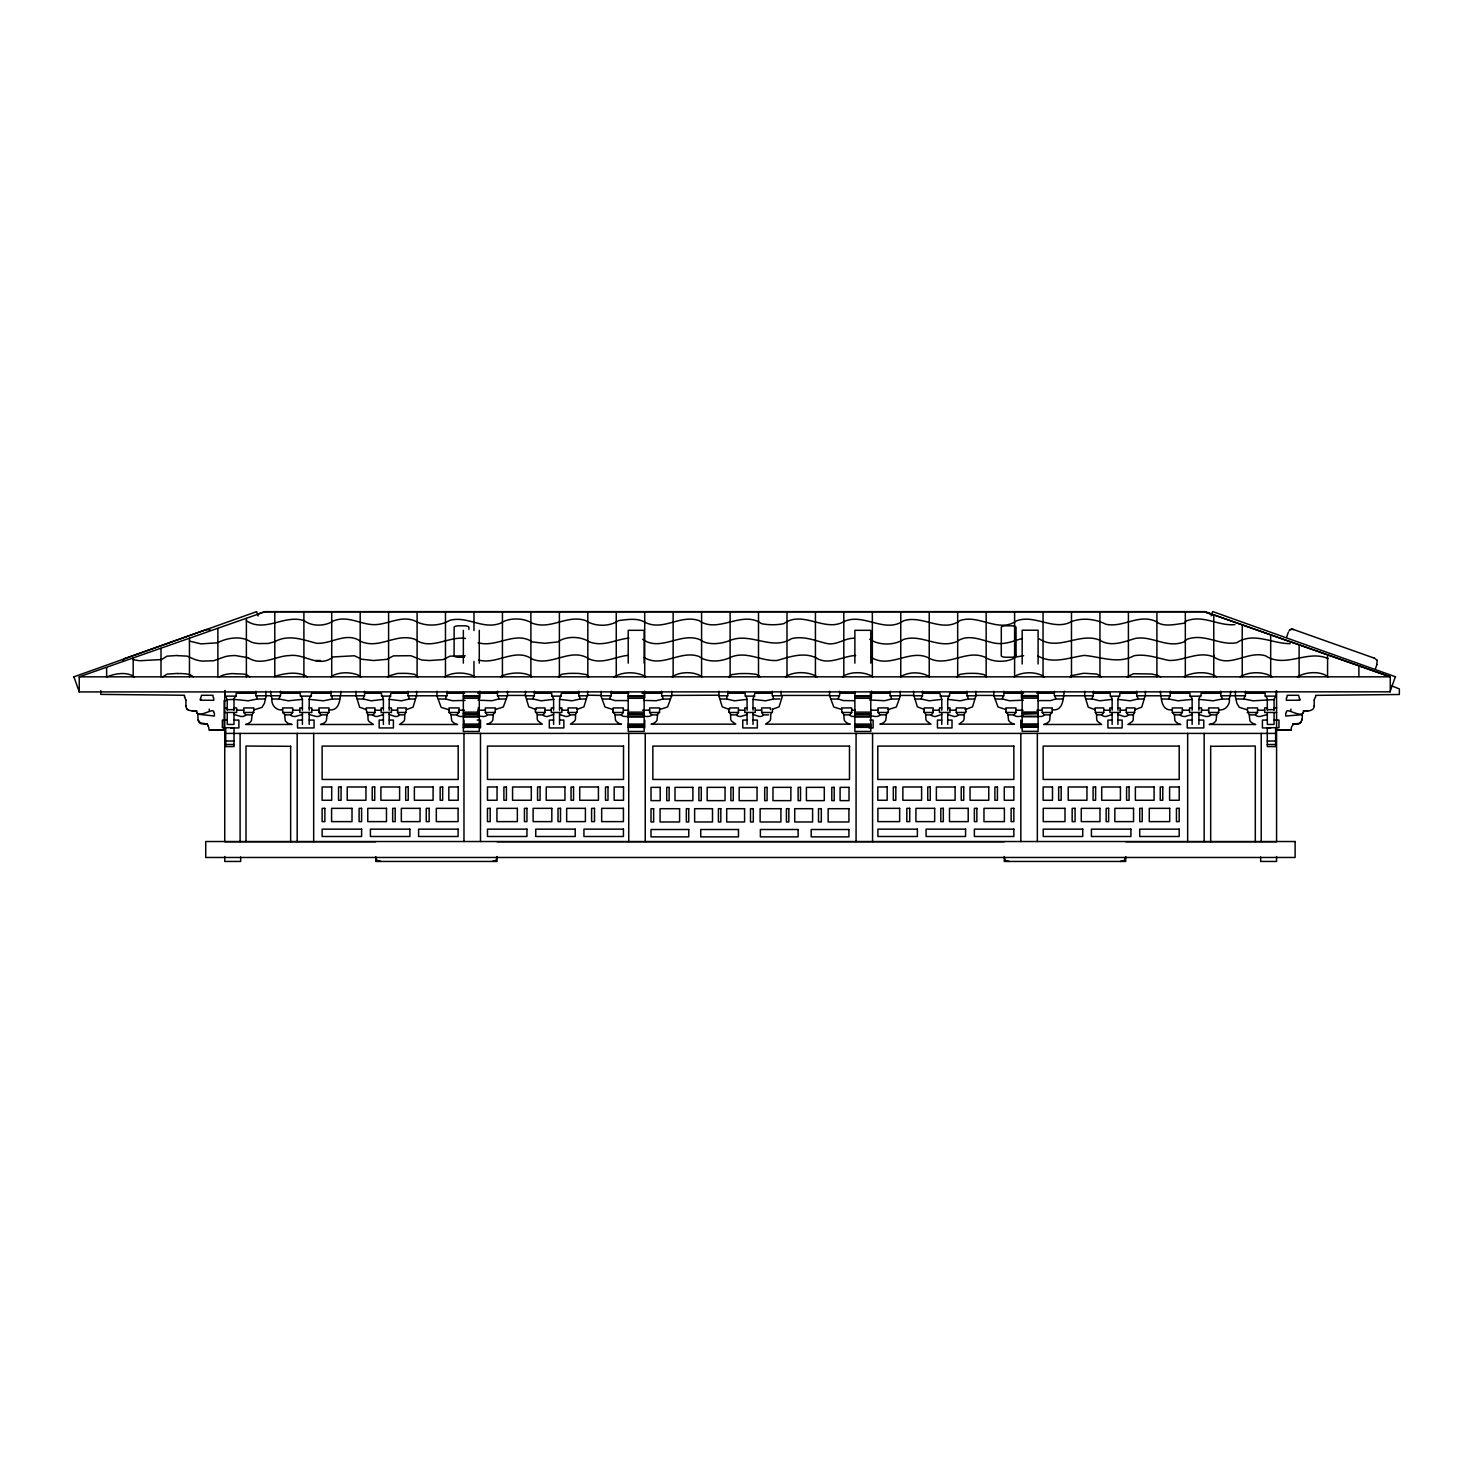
<?xml version="1.0" encoding="UTF-8"?>
<svg xmlns="http://www.w3.org/2000/svg" width="1473" height="1473" viewBox="0 0 1473 1473"><rect width="100%" height="100%" fill="white"/><g stroke="black" fill="none" stroke-linecap="round" stroke-linejoin="round"><path stroke-width="1.5" d="M1327.983 658.578C1307.601 649.317 1285.358 668.668 1265.657 655.872C1247.834 650.182 1230.305 668.466 1213.752 656.866L1213.752 655.117M1094.789 709.434L1095.967 713.54A10.458 10.458 0 0 1 1096.501 714.423L1096.741 719.947A8.985 8.985 0 0 0 1097.753 721.549L1101.638 724.458L1043.713 724.477L1045.02 724.2A14.712 14.712 0 0 0 1046.456 723.501A8.709 8.709 0 0 0 1048.095 722.378A9.022 9.022 0 0 0 1049.641 720.628L1050.286 714.552A11.176 11.176 0 0 1 1050.875 713.761L1052.201 712.545L1052.274 707.924L1042.24 707.924L1042.24 712.472L1044.21 714.865A8.451 8.451 0 0 1 1043.62 715.694L1041.834 716.375A68.734 68.734 0 0 1 1039.496 716.504L1037.876 716.522M1247.226 709.655L1248.625 713.761A11.176 11.176 0 0 1 1249.214 714.552L1249.859 720.628A9.022 9.022 0 0 0 1251.406 722.378A8.709 8.709 0 0 0 1253.063 723.501A14.712 14.712 0 0 0 1254.48 724.2L1255.696 724.513L1209.186 724.477L1212.868 723.501A8.672 8.672 0 0 0 1214.525 722.378A9.022 9.022 0 0 0 1216.072 720.628L1216.716 714.552A11.176 11.176 0 0 1 1217.306 713.761L1218.631 712.545L1218.705 707.924L1208.652 707.924L1208.652 712.472L1210.622 714.865A8.451 8.451 0 0 1 1210.051 715.694L1208.265 716.375A68.734 68.734 0 0 1 1205.908 716.504L1198.893 714.497M728.785 709.268L722.249 706.856L718.714 695.201L671.854 695.422L667.545 707.022L659.646 709.489M1314.211 705.751C1314.376 711.312 1307.416 711.238 1303.55 710.796L1302.924 713.19M200.494 698.846L200.475 699.123A14.049 14.049 0 0 0 200.494 700.209L213.788 700.283A13.11 13.11 0 0 0 213.824 699.307L213.567 697.834A3.13 3.13 0 0 0 213.069 697.152L212.996 695.293L201.525 695.293L200.494 698.846A13.091 13.091 0 0 0 200.494 700.209M1314.211 700.117L1315.168 697.392M1274.071 710.207L1274.09 699.307L1275.231 697.171A11.084 11.084 0 0 1 1276.134 696.195L1276.226 690.874M497.045 857.452L495.812 860.619L492.129 861.447M1125.722 856.789L1124.267 860.49L1120.253 861.447M185.911 700.006L185.911 705.862M1302.095 719.837L1302.242 718.787M436.892 695.735L441.145 707.353L449.026 709.802M841.672 709.489L833.773 707.022L829.465 695.422L782.605 695.422L779.07 706.856L772.515 709.268M1160.227 691.242C1161.516 698.405 1161.147 711.201 1172.287 709.802M1052.274 709.802C1063.451 711.201 1063.046 698.331 1064.371 691.242M1302.335 714.221L1302.242 718.898M1290.771 710.465L1290.956 709.121M1291.066 730.24L1291.121 729.853A23.2 23.2 0 0 1 1291.342 727.662L1291.821 726.189M1302.095 719.726L1300.088 723.335L1292.981 724.053M1376.887 664.654L1377.089 660.18M389.185 714.497L395.224 716.504A50.892 50.892 0 0 0 397.25 716.375L398.778 715.694A8.599 8.599 0 0 0 399.275 714.902L397.581 712.472L397.581 707.924L406.235 707.924L406.235 709.655M753.016 714.497L759.221 716.504A53.378 53.378 0 0 0 761.265 716.375L762.848 715.694A8.562 8.562 0 0 0 763.345 714.902L761.633 712.472L761.633 707.924L770.471 707.924L770.471 709.655M947.71 714.497L953.896 716.504A53.378 53.378 0 0 0 955.959 716.375L957.524 715.694A8.562 8.562 0 0 0 958.039 714.902L956.308 712.472L956.308 707.924L965.165 707.924L965.165 709.655M1286.61 637.22L1288.304 632.322M1375.266 669.294L1376.887 664.562M1211.137 615.843L1212.666 611.553L1395.612 676.825M1390.015 691.739L1395.373 676.733M123.032 660.291L123.769 658.983M831.122 699.012L831.601 698.957A86.263 86.263 0 0 0 838.119 699.012M251.754 714.847A107.768 107.768 0 0 1 246.175 714.884L245.641 715.013A8.212 8.212 0 0 1 245.162 715.694L243.376 716.375A68.734 68.734 0 0 1 241.02 716.504L234.004 714.497M1302.279 714.681L1285.708 716.025L1285.763 713.135A6.242 6.242 0 0 1 1286.408 712.361C1285.487 706.561 1300.641 718.474 1303.568 712.416M364.347 695.79L363.5 697.834A2.78 2.78 0 0 0 363.665 699.067L371.178 700.817L383.422 699.344A6.61 6.61 0 0 0 382.004 696.121M1093.095 695.79L1092.248 697.834A2.78 2.78 0 0 0 1092.414 699.067L1099.908 700.817L1112.17 699.344A7.365 7.365 0 0 0 1111.563 697.41L1110.495 696.232L1119.793 696.121L1119.793 693.323L1136.714 693.231M534.11 695.79L533.244 697.834A2.725 2.725 0 0 0 533.41 699.067L541.107 700.817L553.645 699.344M727.588 695.79L726.705 697.834A2.725 2.725 0 0 0 726.889 699.067L734.567 700.817L747.124 699.344A6.536 6.536 0 0 0 745.669 696.121M922.264 695.79L921.398 697.834A2.725 2.725 0 0 0 921.564 699.067L929.242 700.817L941.799 699.344A7.236 7.236 0 0 0 941.173 697.41L939.866 693.323L922.521 693.231M1301.414 721.899L1298.615 723.795M366.335 709.655L366.335 707.924L374.989 707.924L374.989 712.472L373.295 714.902A8.599 8.599 0 0 0 373.792 715.694L375.339 716.375A50.892 50.892 0 0 0 377.346 716.504L383.385 714.497M1096.869 714.828A72.84 72.84 0 0 0 1101.859 714.865L1103.737 712.472L1103.737 707.924L1095.083 707.924L1095.083 709.655M1288.985 631.033L1289.943 629.781M536.154 709.655L536.154 707.924L545.01 707.924L545.01 712.472L543.279 714.902A76.43 76.43 0 0 1 537.976 714.828M731.437 714.828A76.43 76.43 0 0 0 736.555 714.865L738.47 712.472L738.47 707.924L729.614 707.924L729.614 709.655M924.308 709.655L924.308 707.924L933.164 707.924L933.164 712.472L931.433 714.902A8.562 8.562 0 0 0 931.93 715.694L933.514 716.375A53.378 53.378 0 0 0 935.576 716.504L941.763 714.497M416.62 695.514L413.084 707.169L406.53 709.581M976.083 695.201L972.548 706.856L965.993 709.268M1145.257 695.514L1141.722 707.169L1135.186 709.581M280.293 695.79L279.299 697.834A2.43 2.43 0 0 0 279.502 699.067L288.229 700.817L302.481 699.344A6.242 6.242 0 0 0 300.805 696.121M446.724 695.79L445.73 697.834A2.43 2.43 0 0 0 445.914 699.067L452.469 700.725L465.1 700.411M610.945 695.79L609.969 697.834A2.43 2.43 0 0 0 610.153 699.067L614.922 700.577L627.719 700.577M839.334 695.79L838.358 697.834A2.43 2.43 0 0 0 838.542 699.067L843.311 700.577L854.248 700.706M957.56 676.162L960.065 674.376L966.067 673.474A39.55 13.294 0 0 1 977.851 673.492L983.946 674.542L986.155 676.512A5.91 1.989 0 0 0 986.579 676.825M1003.573 695.79L1002.579 697.834A2.43 2.43 0 0 0 1002.782 699.067L1009.318 700.725L1023.33 700.191M1170.004 695.79L1169.01 697.834A2.43 2.43 0 0 0 1169.212 699.067L1177.94 700.817L1192.191 699.344A6.61 6.61 0 0 0 1191.473 697.41L1190.239 696.232L1201.047 696.121L1201.047 693.323L1220.749 693.231M1245.182 695.79L1244.188 697.834A2.43 2.43 0 0 0 1244.39 699.067L1253.118 700.817L1274.071 699.565M577.306 712.011L576.201 713.227A10.458 10.458 0 0 0 575.648 714.092L575.409 719.616A8.985 8.985 0 0 1 574.415 721.218L570.419 724.164L621.459 724.164L620.133 723.887A14.712 14.712 0 0 1 618.715 723.188A8.709 8.709 0 0 1 617.077 722.065A9.022 9.022 0 0 1 615.53 720.297L614.885 714.221A11.176 11.176 0 0 0 614.296 713.448L612.971 712.232M254.093 709.655L252.693 713.761A11.176 11.176 0 0 0 252.104 714.552L251.46 720.628A9.022 9.022 0 0 1 249.913 722.378A8.709 8.709 0 0 1 248.256 723.501A14.712 14.712 0 0 1 246.838 724.2L245.549 724.495L292.114 724.477L288.45 723.501A8.672 8.672 0 0 1 286.793 722.378A9.022 9.022 0 0 1 285.246 720.628L284.602 714.552A11.176 11.176 0 0 0 284.013 713.761L282.687 712.545L282.613 707.924L292.667 707.924L292.667 712.472L290.697 714.902A8.451 8.451 0 0 0 291.267 715.694L293.053 716.375A68.734 68.734 0 0 0 295.392 716.504L302.425 714.497M451.106 714.847A107.768 107.768 0 0 0 456.685 714.884L459.079 712.472L459.079 707.924L449.026 707.924L449.026 712.472L450.443 713.761A11.176 11.176 0 0 1 451.033 714.552L451.677 720.628A9.022 9.022 0 0 0 453.224 722.378A8.709 8.709 0 0 0 454.862 723.501A14.712 14.712 0 0 0 456.299 724.2L457.587 724.495L399.514 724.477L403.565 721.549A8.985 8.985 0 0 0 404.578 719.947L404.817 714.423A10.458 10.458 0 0 1 405.351 713.54L406.53 709.434M613.265 709.655L613.265 707.924L623.318 707.924L623.318 712.472L621.367 714.902A8.451 8.451 0 0 0 621.937 715.694L623.723 716.375A68.734 68.734 0 0 0 626.062 716.504L628.345 716.504M841.838 712.159L841.654 707.924L851.707 707.924L851.707 712.472L849.755 714.902A8.451 8.451 0 0 0 850.326 715.694L852.112 716.375A68.734 68.734 0 0 0 854.45 716.504L855.279 716.522M1006.059 712.159L1005.893 707.924L1015.947 707.924L1015.947 712.472L1013.995 714.902A8.451 8.451 0 0 0 1014.566 715.694L1016.352 716.375A68.734 68.734 0 0 0 1018.69 716.504L1023.127 715.952M1182.377 712.472L1172.287 712.472L1172.324 707.924L1182.377 707.924L1182.377 712.472L1180.407 714.902A8.451 8.451 0 0 0 1180.978 715.694L1182.764 716.375A68.734 68.734 0 0 0 1185.121 716.504L1192.136 714.497M1249.564 714.847A107.768 107.768 0 0 0 1255.143 714.884L1257.555 712.472L1257.555 707.924L1247.502 707.924L1247.502 709.655M1185.286 622.066L1184.108 623.245C1175.325 624.239 1163.062 627.572 1155.697 621.275C1138.298 613.707 1123.328 627.885 1106.02 624.294C1095.765 619.047 1082.839 617.445 1071.663 621.514C1053.821 631.494 1035.077 613.854 1016.444 620.87C998.804 633.482 978.735 613.91 959.973 620.593C942.333 633.445 921.988 614.315 903.317 620.925C884.518 633.795 863.27 612.4 843.826 621.661C824.88 632.561 802.582 609.785 783.857 623.65A20.88 7.015 0 0 1 761.541 623.668C742.41 609.693 718.032 634.071 699.159 620.667C680.416 614.002 662.96 631.733 644.714 622.158C637.146 617.684 627.13 619.617 618.734 620.538C609.399 626.964 594.613 626.706 585.333 620.428C566.387 614.462 550.552 630.426 531.79 623.005C523.523 617.703 508.793 617.463 500.452 623.263C482.757 629.947 467.696 615.751 450.02 620.262C440.409 625.878 426.82 626.725 416.914 621.919C402.276 613.928 388.099 625.049 373.498 624.644C359.78 624.239 347.389 615.07 333.064 621.072C325.386 626.228 312.46 626.761 304.598 620.962A2.743 0.921 0 0 0 304.101 620.685C284.492 614.038 264.919 633.132 246.378 620.759M1119.314 696.121A6.61 6.61 0 0 0 1117.933 699.344L1130.141 700.817L1137.653 699.067A2.78 2.78 0 0 0 1137.819 697.834L1136.972 695.79M579.055 695.79L579.92 697.834A2.725 2.725 0 0 1 579.754 699.067L572.058 700.817L559.519 699.344A7.236 7.236 0 0 1 560.145 697.41L561.452 693.323L578.797 693.231M772.275 693.231L754.931 693.231L753.605 697.41A7.236 7.236 0 0 0 752.979 699.344L765.537 700.817L773.215 699.067A2.725 2.725 0 0 0 773.399 697.834L772.515 695.79M947.673 699.344L960.212 700.817L967.908 699.067A2.725 2.725 0 0 0 968.074 697.834L967.209 695.79M407.984 693.231L391.045 693.231L389.756 697.41A7.365 7.365 0 0 0 389.148 699.344L401.411 700.817L408.905 699.067A2.78 2.78 0 0 0 409.071 697.834L408.224 695.79M1135.186 709.434L1134.007 713.54A10.458 10.458 0 0 0 1133.455 714.423L1133.216 719.947A8.985 8.985 0 0 1 1132.221 721.549L1127.876 724.477L1180.849 724.477L1179.542 724.2A14.712 14.712 0 0 1 1178.124 723.501A8.709 8.709 0 0 1 1176.467 722.378A9.022 9.022 0 0 1 1174.92 720.628L1174.349 714.644A11.176 11.176 0 0 0 1173.686 713.761L1172.361 712.545M1112.133 714.497L1106.094 716.504A50.892 50.892 0 0 1 1104.069 716.375L1102.54 715.694A8.599 8.599 0 0 1 1102.043 714.902L1102.043 714.902M730.111 640.387C721.475 643.996 707.703 645.726 699.712 639.558C680.655 631.88 660.604 652.097 642.67 639.337M553.609 714.497L547.422 716.504A53.378 53.378 0 0 1 545.36 716.375L543.795 715.694A8.562 8.562 0 0 1 543.279 714.902M747.087 714.497L740.882 716.504A53.378 53.378 0 0 1 738.82 716.375L737.255 715.694A8.562 8.562 0 0 1 736.758 714.902L736.758 714.902M225.093 690.874L225.093 696.121L236.011 696.121L234.667 697.41A6.61 6.61 0 0 0 233.949 699.344L248.201 700.817L256.928 699.067A2.43 2.43 0 0 0 257.131 697.834L256.136 695.79M497.745 695.79L498.739 697.834A2.43 2.43 0 0 1 498.537 699.067L492 700.725L477.989 700.191M1037.839 700.577L1050.636 700.577L1055.405 699.067A2.43 2.43 0 0 0 1055.589 697.834L1054.594 695.79M643.591 700.411L656.221 700.725L662.776 699.067A2.43 2.43 0 0 0 662.96 697.834L661.985 695.79M1200.495 696.121A6.242 6.242 0 0 0 1198.875 699.344L1213.089 700.817L1221.817 699.067A2.43 2.43 0 0 0 1222.019 697.834L1221.025 695.79M888.348 712.232L887.022 713.448A11.176 11.176 0 0 0 886.433 714.221L885.789 720.297A9.022 9.022 0 0 1 884.242 722.065A8.709 8.709 0 0 1 882.603 723.188A14.712 14.712 0 0 1 881.167 723.887L879.878 724.182L930.954 724.164L926.904 721.218A8.985 8.985 0 0 1 925.909 719.616L925.67 714.221A10.458 10.458 0 0 0 925.118 713.227L924.013 712.011M1185.323 621.974L1186.778 620.759C1203.791 614.646 1218.3 626.209 1234.89 624.607M1267.314 714.497L1260.28 716.504A68.734 68.734 0 0 1 1257.942 716.375L1256.156 715.694A8.212 8.212 0 0 1 1255.677 715.013L1255.585 714.865M772.46 712.011L771.355 713.227A10.458 10.458 0 0 0 770.802 714.092L770.563 719.616A8.985 8.985 0 0 1 769.569 721.218L765.555 724.164L850.234 724.164L848.927 723.887A14.712 14.712 0 0 1 847.509 723.188A8.709 8.709 0 0 1 845.852 722.065A9.022 9.022 0 0 1 844.305 720.297L843.661 714.221A11.176 11.176 0 0 0 843.072 713.448L841.746 712.232M965.92 712.011L964.815 713.227A10.458 10.458 0 0 0 964.263 714.092L964.023 719.616A8.985 8.985 0 0 1 963.029 721.218L959.033 724.164L1014.474 724.164L1013.166 723.887A14.712 14.712 0 0 1 1011.73 723.188A8.709 8.709 0 0 1 1010.091 722.065A9.022 9.022 0 0 1 1008.545 720.297L1007.9 714.221A11.176 11.176 0 0 0 1007.311 713.448L1005.985 712.232M162.656 676.88L167.222 674.082L177.717 673.419M1071.276 675.702L1083.078 673.364A44.687 15.006 0 0 1 1085.527 673.345L1096.888 674.082L1101.473 676.825M1289.943 629.873L1292.134 629.008L1374.327 658.173M220.545 658.284L225.24 656.608A16.884 5.671 0 0 1 235.514 655.559L248.072 657.75M558.322 676.825L561.931 674.211L568.099 673.456A44.043 14.804 0 0 1 578.907 673.456L586.217 674.56L588.924 676.825M900.629 676.825C908.473 671.504 921.638 671.578 929.537 676.825M730.111 640.424C750.586 631.935 771.981 651.176 791.572 638.619C803.687 635.728 814.459 640.442 825.451 643.185C836.296 646.26 843.974 638.067 854.174 638.196M123.769 659.094L125.794 658.063M785.33 676.825C793.984 671.209 808.419 671.301 817.092 676.825M328.958 712.545L327.632 713.761A11.176 11.176 0 0 0 327.043 714.552L326.398 720.628A9.022 9.022 0 0 1 324.852 722.378A8.709 8.709 0 0 1 323.195 723.501A14.712 14.712 0 0 1 321.777 724.2L320.488 724.495L373.461 724.477L369.097 721.549A8.985 8.985 0 0 1 368.103 719.947L367.863 714.423A10.458 10.458 0 0 0 367.311 713.54L366.133 709.434M495.333 712.232L494.007 713.448A11.176 11.176 0 0 0 493.418 714.221L492.774 720.297A9.022 9.022 0 0 1 491.227 722.065A8.709 8.709 0 0 1 489.588 723.188A14.712 14.712 0 0 1 488.152 723.887L486.863 724.182L542.34 724.164L538.289 721.218A8.985 8.985 0 0 1 537.295 719.616L537.056 714.221A10.458 10.458 0 0 0 536.503 713.227L535.399 712.011M659.573 712.232L658.247 713.448A11.176 11.176 0 0 0 657.639 714.221L657.013 720.297A9.022 9.022 0 0 1 655.467 722.065A8.709 8.709 0 0 1 653.809 723.188A14.712 14.712 0 0 1 652.392 723.887L651.103 724.182L735.819 724.164L731.75 721.218A8.985 8.985 0 0 1 730.755 719.616L730.516 714.221A10.458 10.458 0 0 0 729.964 713.227L728.859 712.011M1127.011 676.825L1133.51 673.732L1151.26 673.971A23.715 7.973 0 0 1 1155.9 675.021L1156.968 675.352A20.291 6.813 0 0 1 1158.809 676.089A22.261 7.475 0 0 0 1160.761 676.825M500.71 676.825L501.704 676.07A9.298 3.13 0 0 1 502.403 675.628C511.168 672.553 522.492 671.67 530.888 675.868A33.676 11.324 0 0 0 531.274 676.365L531.79 676.825M842.28 676.825C850.437 671.172 864.228 671.614 872.347 676.42A8.065 2.707 0 0 0 872.863 676.825M1239.99 676.825C1249.159 671.449 1263.171 671.283 1272.193 676.825M728.656 676.825L731.768 674.616L739.023 673.64A47.467 15.945 0 0 1 749.149 673.621L755.299 674.211A7.402 2.486 0 0 1 758.153 675.168L760.16 676.825M1071.037 675.868L1070.355 676.586A6.315 2.117 0 0 1 1069.932 676.825M1297.437 676.825C1305.778 671.798 1320.139 670.859 1327.67 676.549A6.205 2.081 0 0 0 1327.965 676.825M220.306 658.413L213.677 660.733L202.758 661.101A16.166 5.432 0 0 1 194.326 659.278L187.163 656.129L177.717 655.651M124.284 658.726L206.515 629.505M73.65 676.917L256.615 611.645L258.143 615.935M257.941 614.002L264.404 611.737L1204.012 611.737M73.889 676.825L79.247 691.831L79.247 676.825L265.25 611.645L1204.859 611.645L1390.273 676.825L1390.273 691.831L79.008 691.923M206.515 629.615L210.179 629.873M161.054 659.573L139.843 660.733A24.176 8.12 0 0 1 133.933 659.72L133.178 659.536M613.707 676.825L614.793 676.549A6.739 2.265 0 0 0 615.659 676.236C623.944 671.393 636.594 671.927 644.824 676.125A15.448 5.192 0 0 0 645.671 676.825M1291.029 629.21L1293.607 629.615M464.805 716.394L461.822 716.504A68.734 68.734 0 0 1 459.484 716.375L457.698 715.694A8.451 8.451 0 0 1 457.127 714.902L457.127 714.902M1022.391 638.453C1013.498 640.902 1004.973 644.916 994.975 643.167C982.786 641.013 968.663 632.948 956.934 641.51C938.522 649.354 922.135 633.85 903.814 639.319C894.406 645.505 879.013 645.653 869.751 639.227M415.349 698.92L414.87 698.957A63.781 63.781 0 0 1 409.273 699.012M1144.098 698.92L1143.619 698.957A63.781 63.781 0 0 1 1138.021 699.012M586.346 698.92L585.867 698.957A66.911 66.911 0 0 1 580.123 699.012M779.825 698.92L779.327 698.957A66.911 66.911 0 0 1 773.601 699.012M974.5 698.92L974.021 698.957A66.911 66.911 0 0 1 968.277 699.012M1303.55 710.907L1304.618 710.815M264.422 698.92L263.87 698.957A86.263 86.263 0 0 1 257.352 699.012M339.6 698.92L339.048 698.957A86.263 86.263 0 0 1 332.53 699.012M506.031 698.92L505.478 698.957A86.263 86.263 0 0 1 498.96 699.012M670.197 699.012L669.699 698.957A86.263 86.263 0 0 1 663.2 699.012M898.659 698.92L898.107 698.957A86.263 86.263 0 0 1 891.588 699.012M1062.88 698.92L1062.328 698.957A86.263 86.263 0 0 1 1055.81 699.012M1229.311 698.92L1228.758 698.957A86.263 86.263 0 0 1 1222.24 699.012M1299.628 700.209L1286.334 700.283A13.11 13.11 0 0 1 1286.297 699.307L1286.555 697.834A3.13 3.13 0 0 1 1287.071 697.152L1287.126 695.293L1298.597 695.293L1299.646 699.123A14.049 14.049 0 0 1 1299.628 700.209A13.091 13.091 0 0 0 1299.646 698.846M208.301 726.189L208.779 727.772A23.2 23.2 0 0 1 209.019 729.964L224.154 730.24L224.154 700.54L226.032 700.614M628.897 638.14C615.622 639.319 603.101 647.347 589.09 641.749C580.841 636.226 565.963 635.728 557.862 641.933L544.66 643.296L532.232 641.915C515.403 630.481 496.346 648.138 478.099 642.688M627.48 655.411C614.849 656.811 602.034 664.71 588.869 658.854C570.751 646.702 550.81 667.453 531.735 658.854C515.329 647.494 496.438 665.078 478.799 660.051M373.111 714.865L373.166 714.865A72.84 72.84 0 0 1 368.121 714.828M1023.661 655.724L1016.02 656.995C1008.048 662.776 993.06 662.555 984.958 657.216C965.846 648.764 946.403 668.668 927.824 657.492C909.283 649.17 889.397 669 871.316 657.381M931.231 714.865L931.304 714.865A76.43 76.43 0 0 1 926.13 714.828M290.476 714.865L290.255 714.865A107.768 107.768 0 0 1 284.676 714.847M621.127 714.865L620.906 714.865A107.768 107.768 0 0 1 615.327 714.847M849.534 714.865L849.295 714.865A107.768 107.768 0 0 1 843.716 714.847M1013.755 714.865L1013.534 714.865A107.768 107.768 0 0 1 1007.955 714.847M1180.186 714.865L1179.965 714.865A107.768 107.768 0 0 1 1174.386 714.847M225.166 696.195L225.093 696.121A11.084 11.084 0 0 1 226.069 697.171L227.247 699.675L233.949 699.399M177.699 655.467L167.02 656.166L162.546 659.002A6.315 2.117 0 0 1 161.404 659.481M855.666 655.503C842.372 656.001 828.378 666.219 815.434 657.474C802.675 652.023 789.252 657.032 777.155 660.456C761.357 661.635 746.866 650.495 730.663 657.234C721.788 661.819 707.427 662.887 698.957 656.442C680.305 649.777 662.003 668.3 644.161 657.51M1210.64 746.314L1255.309 746.038L1255.309 841.525M254.093 709.802L261.991 707.353L264.404 703.394L266.19 695.735L280.57 695.79L280.57 691.242M329.031 709.802C340.171 711.201 339.84 698.349 341.073 691.242M495.407 709.489L503.306 707.022L507.541 695.422L525.511 695.422M577.379 709.268L583.916 706.856L587.469 695.201L600.763 695.422L604.998 707.022L612.878 709.489M888.44 709.489L896.321 707.022L900.555 695.422L913.849 695.422L917.403 706.856L923.939 709.268M185.911 705.751C185.782 711.349 192.705 711.091 196.572 710.796L197.198 713.19M192.079 710.833L196.572 710.907M1218.705 709.802C1225.241 710.943 1230.526 704.61 1229.329 698.386A6.592 6.592 0 0 1 1229.992 696.747L1230.784 691.242M464.363 657.234L458.637 657.234A4.548 1.528 0 0 1 454.089 655.743L454.144 627.111A4.548 1.528 0 0 1 458.287 625.822L464.824 625.822A4.548 1.528 0 0 1 468.874 627.167L468.911 629.505M79.247 676.825L1390.273 676.825L1204.398 611.645M255.86 693.231L236.159 693.231L236.159 696.121M280.57 693.231L300.271 693.231L300.271 696.121L311.19 696.121L309.846 697.41A6.61 6.61 0 0 0 309.127 699.344L323.379 700.817L332.106 699.067A2.43 2.43 0 0 0 332.309 697.834L331.315 695.79M331.02 693.231L311.337 693.231L311.337 696.121M364.604 693.231L381.525 693.231L381.525 696.121L390.916 696.121M447 693.231L464.511 693.231M477.768 693.231L497.451 693.231M534.368 693.231L551.712 693.231L551.712 696.121L561.323 696.121M611.24 693.231L628.75 693.231M641.989 693.231L661.69 693.231M727.828 693.231L745.172 693.231L745.172 696.121L754.802 696.121M839.628 693.231L854.948 693.231M890.079 693.231L870.396 693.231L870.396 696.121M966.951 693.231L949.606 693.231L949.606 696.121L939.995 696.121M1003.868 693.231L1023.551 693.231M1036.808 693.231L1054.318 693.231M1093.334 693.231L1110.274 693.231L1110.274 696.121M1170.28 693.231L1189.981 693.231L1189.981 696.121M1245.458 693.231L1265.16 693.231L1265.16 696.121M975.807 695.422L993.778 695.422L998.013 707.022L1005.912 709.489M463.351 695.735L479.277 695.735M628.216 695.735L644.143 695.735M854.874 695.735L870.801 695.735M1022.17 695.624L1038.097 695.624M1276.226 696.121L1265.307 696.121L1266.651 697.41A6.61 6.61 0 0 1 1267.351 699.344M463.351 696.6L479.277 696.637M628.216 696.6L644.143 696.637M854.874 696.6L870.801 696.637M1022.17 696.49L1038.097 696.526M1022.17 698.165L1038.097 698.165M463.351 698.276L479.277 698.276M628.216 698.276L644.143 698.276M854.874 698.276L870.801 698.276M224.614 707.924L227.247 707.924M234.004 707.924L236.637 707.924L236.637 712.472L224.614 712.472M302.425 707.924L299.792 707.924L299.792 712.472L311.816 712.472L311.816 707.924L309.183 707.924M383.385 707.924L381.12 707.924L381.12 712.472L391.45 712.472L391.45 707.924L389.185 707.924M553.609 707.924L551.289 707.924L551.289 712.472L561.876 712.472L561.876 707.924L559.556 707.924M747.087 707.924L744.767 707.924L744.767 712.472L755.336 712.472L755.336 707.924L753.016 707.924M941.763 707.924L939.443 707.924L939.443 712.472L950.03 712.472L950.03 707.924L947.71 707.924M1112.133 707.924L1109.869 707.924L1109.869 712.472L1120.198 712.472L1120.198 707.924L1117.933 707.924M1192.136 707.924L1189.503 707.924L1189.503 712.472L1201.526 712.472L1201.526 707.924L1198.893 707.924M1267.314 707.924L1264.681 707.924L1264.681 712.472L1276.704 712.472M1274.071 707.924L1276.704 707.924M227.247 709.655L234.023 709.655M1267.296 709.655L1274.071 709.655M236.637 710.207L243.763 710.207M292.667 710.207L299.792 710.207M311.816 710.207L318.941 710.207M374.989 710.207L381.12 710.207M391.45 710.207L397.581 710.207M459.079 710.207L464.437 710.207M478.228 710.207L485.372 710.207M545.01 710.207L551.289 710.207M561.876 710.207L568.155 710.207M623.318 710.207L628.676 710.207M642.467 710.207L649.611 710.207M738.47 710.207L744.767 710.207M755.336 710.207L761.633 710.207M851.707 710.207L855.279 710.207M870.856 710.207L878 710.207M933.164 710.207L939.443 710.207M950.03 710.207L956.308 710.207M1015.947 710.207L1023.072 710.207M1036.882 710.207L1042.24 710.207M1103.737 710.207L1109.869 710.207M1120.198 710.207L1126.329 710.207M1182.377 710.207L1189.503 710.207M1201.526 710.207L1208.652 710.207M1257.555 710.207L1264.681 710.207M535.454 711.938L535.325 709.121M577.232 711.938L577.379 709.121M728.785 711.938L728.785 709.121M772.386 711.938L772.515 709.121M924.087 711.938L923.939 709.121M965.846 711.938L965.993 709.121M1022.17 712.03L1038.097 712.03M463.351 712.14L479.277 712.14M495.241 712.159L495.425 707.924L485.372 707.924L485.372 712.472L487.342 714.865A8.451 8.451 0 0 1 486.753 715.694L484.967 716.375A68.734 68.734 0 0 1 482.628 716.504L478.191 715.952M613.044 712.159L612.878 709.342M628.216 712.14L644.143 712.14M659.481 712.159L659.665 707.924L649.611 707.924L649.611 712.472L651.582 714.865A8.451 8.451 0 0 1 650.992 715.694L649.206 716.375A68.734 68.734 0 0 1 646.868 716.504L643.149 716.209M854.874 712.14L870.801 712.14M888.274 712.159L888.44 709.342M253.816 709.655L253.816 707.924L243.763 707.924L243.763 712.472L254.093 712.472M282.613 712.472L292.667 712.472M318.941 712.472L329.031 712.472L328.995 707.924L318.941 707.924L318.941 712.472L320.911 714.865A8.451 8.451 0 0 1 320.341 715.694L318.555 716.375A68.734 68.734 0 0 1 316.198 716.504L309.183 714.497M366.482 712.472L374.989 712.472M397.581 712.472L406.088 712.472M449.026 712.472L459.079 712.472M485.372 712.472L495.259 712.472M536.301 712.472L545.01 712.472M577.011 709.655L577.011 707.924L568.155 707.924L568.155 712.472L576.864 712.472M613.431 712.472L623.318 712.472M649.611 712.472L659.499 712.472M729.761 712.472L738.47 712.472M761.633 712.472L770.342 712.472M841.819 712.472L851.707 712.472M888.053 709.655L888.053 707.924L878 707.924L878 712.472L887.888 712.472M924.455 712.472L933.164 712.472M956.308 712.472L965.018 712.472M1006.059 712.472L1015.947 712.472M1042.24 712.472L1052.274 712.472M1095.231 712.472L1103.737 712.472M1134.965 709.655L1134.965 707.924L1126.329 707.924L1126.329 712.472L1134.836 712.472M1208.652 712.472L1218.705 712.472M1247.226 712.472L1257.555 712.472M1022.17 713.595L1038.097 713.319M463.351 713.705L479.277 713.761M628.216 713.705L644.143 713.761M854.874 713.761L870.801 713.705M1022.17 713.834L1038.097 713.65M463.351 713.945L479.277 713.945M628.216 713.945L644.143 713.945M854.874 713.945L870.801 713.945M463.351 716.338L479.277 716.338M628.216 716.338L644.143 716.338M854.874 716.338L870.801 716.338M1022.17 716.228L1038.097 716.265M463.351 716.375L479.277 716.375M628.216 716.375L644.143 716.375M854.874 716.375L870.801 716.375M463.351 716.854L479.277 716.854M628.216 716.854L644.143 716.854M854.874 716.854L870.801 716.854M1022.17 716.743L1038.097 716.743M227.247 720.076L222.349 720.076L222.349 727.699L234.023 727.699L234.023 746.59L225.7 746.59L225.7 727.699M234.004 720.076L238.902 720.076L238.902 727.938L230.653 727.938M302.425 720.076L297.528 720.076L297.528 727.938L314.08 727.938L314.08 720.076L309.183 720.076M383.385 720.076L379.169 720.076L379.169 727.938L393.401 727.938L393.401 720.076L389.185 720.076M477.234 720.076L480.511 720.076L480.511 727.938M553.609 720.076L549.3 720.076L549.3 727.938L563.864 727.938L563.864 720.076L559.556 720.076M747.087 720.076L742.76 720.076L742.76 727.938L757.343 727.938L757.343 720.076L753.016 720.076M869.862 720.076L873.121 720.076L873.121 727.938L869.015 727.938M941.763 720.076L937.454 720.076L937.454 727.938L952.018 727.938L952.018 720.076L947.71 720.076M1112.133 720.076L1107.917 720.076L1107.917 727.938L1122.15 727.938L1122.15 720.076L1117.933 720.076M1192.136 720.076L1187.238 720.076L1187.238 727.938L1203.791 727.938L1203.791 720.076L1198.893 720.076M1267.314 720.076L1262.416 720.076L1262.416 727.938L1270.665 727.938M1274.071 720.076L1278.969 720.076L1278.969 727.699L1267.296 727.699L1267.296 746.59L1275.618 746.59L1275.618 727.699M1022.17 723.961L1038.097 723.961M1297.971 723.943L1292.981 723.943L1292.705 725.673M207.141 724.053L199.297 722.746M463.351 724.072L479.277 724.072M628.216 724.072L644.143 724.072M854.874 724.072L870.801 724.072M1022.17 725.213L1038.097 725.213M463.351 725.324L479.277 725.324M628.216 725.324L644.143 725.324M854.874 725.324L870.801 725.324M208.153 726.115L207.417 723.98L201.506 723.795M1022.17 726.797L1038.097 726.797M463.351 726.907L479.277 726.907M628.216 726.907L644.143 726.907M854.874 726.907L870.801 726.907M463.351 727.349L479.277 727.349M628.216 727.349L644.143 727.349M854.874 727.349L870.801 727.349M1022.17 727.239L1038.097 727.239M210.087 730.129L224.154 730.129M1275.986 730.129L1290.035 730.129M1275.986 730.24L1291.066 730.129M225.7 733.407L1275.618 733.407M225.7 741.011L234.023 741.011M1267.296 741.011L1275.618 741.011M225.7 744.509L234.023 744.509M1267.296 744.509L1275.618 744.509M375.725 841.746L224.743 841.746L224.743 690.855M497.045 841.746L1004.273 841.746M1125.722 841.746L1276.575 841.746L1276.575 690.874M320.506 660.53L315.553 660.512M1306.275 710.722L1308.061 710.722M1247.226 709.802L1239.327 707.353L1236.915 703.394L1235.129 695.735L1220.749 695.79L1220.749 691.242M1094.789 709.581L1088.234 707.169L1084.699 695.514M535.325 709.268L528.77 706.856L525.235 695.201M366.133 709.581L359.596 707.169L356.061 695.514M282.613 709.802C276.022 710.962 270.848 704.591 271.989 698.386A6.592 6.592 0 0 0 271.327 696.747L270.516 691.242M1290.201 643.627C1272.525 643.922 1253.707 631.53 1236.694 642.725C1219.497 645.892 1204.583 632.856 1186.925 639.319L1184.237 641.786C1166.929 648.746 1152.567 635.636 1135.609 638.343C1124.396 641.657 1111.102 647.384 1099.944 640.276C1079.893 631.714 1058.424 651.582 1039.146 638.822M290.678 746.314L246.009 746.038L246.009 841.525M1009.189 861.447L1005.507 860.619L1004.273 857.452M381.065 861.447L377.051 860.49L375.597 856.789M196.553 712.416C199.481 718.474 214.635 706.561 213.714 712.361A6.242 6.242 0 0 1 214.377 713.135L214.414 716.025L197.787 714.221M465.192 655.798L450.02 656.166L443.115 659.591L429.656 660.53L421.922 660.051L410.783 655.706L393.475 655.872L386.773 659.352L373.498 660.53L361.64 659.223L354.459 655.761L333.082 656.94C318.628 668.539 304.653 653.349 289.684 655.559C275.727 655.78 261.936 666.551 248.237 657.86M1210.843 714.865L1211.064 714.865A107.768 107.768 0 0 0 1216.643 714.847M1044.412 714.865L1044.633 714.865A107.768 107.768 0 0 0 1050.212 714.847M880.173 714.865L880.412 714.865A107.768 107.768 0 0 0 885.991 714.847M651.784 714.865L652.005 714.865A107.768 107.768 0 0 0 657.602 714.847M487.563 714.865L487.784 714.865A107.768 107.768 0 0 0 493.363 714.847M321.132 714.865L321.353 714.865A107.768 107.768 0 0 0 326.932 714.847M465.523 638.472C448.749 635.765 430.632 651.048 414.944 639.282C395.998 632.635 379.518 649.63 360.775 641.436C346.615 631.199 331.278 644.382 316.456 643.259C303.677 639.982 289.445 634.292 275.985 641.05A18.265 6.131 0 0 1 275.064 641.639L268.344 643.462L259.322 643.572A12.244 4.106 0 0 1 249.913 641.344C240.964 635.876 228.481 637.717 219.385 641.841A17.51 5.892 0 0 1 216.586 642.872L201.028 643.867L189.465 641.105M958.168 714.865L958.223 714.865A76.43 76.43 0 0 0 963.342 714.828M763.474 714.865L763.548 714.865A76.43 76.43 0 0 0 768.667 714.828M570.014 714.865L570.088 714.865A76.43 76.43 0 0 0 575.188 714.828M1128.134 714.865L1128.208 714.865A72.84 72.84 0 0 0 1133.197 714.828M399.404 714.865L399.459 714.865A72.84 72.84 0 0 0 404.449 714.828M1161.902 698.939L1162.271 698.957A86.263 86.263 0 0 0 1168.789 699.012M720.444 698.939L720.776 698.957A66.911 66.911 0 0 0 726.502 699.012M1236.897 698.92L1237.449 698.957A86.263 86.263 0 0 0 1243.967 699.012M995.288 698.92L995.84 698.957A86.263 86.263 0 0 0 1002.358 699.012M602.66 698.92L603.212 698.957A86.263 86.263 0 0 0 609.73 699.012M438.438 698.92L438.991 698.957A86.263 86.263 0 0 0 445.49 699.012M272.008 698.92L272.56 698.957A86.263 86.263 0 0 0 279.078 699.012M914.972 698.92L915.451 698.957A66.911 66.911 0 0 0 921.196 699.012M526.818 698.92L527.297 698.957A66.911 66.911 0 0 0 533.042 699.012M1085.969 698.92L1086.448 698.957A63.781 63.781 0 0 0 1092.045 699.012M357.221 698.92L357.7 698.957A63.781 63.781 0 0 0 363.297 699.012M1037.729 655.853C1052.514 664.47 1068.717 657.639 1084.202 655.411C1101.049 656.811 1118.044 664.47 1134.081 655.724C1146.086 653.644 1157.447 658.118 1168.918 660.438C1184.31 661.009 1197.807 650.698 1213.752 656.866M869.493 699.933L884.61 700.725L891.165 699.067A2.43 2.43 0 0 0 891.349 697.834L890.373 695.79M1206.184 612.492L1212.666 614.757M1374.327 658.063L1377.089 660.291M1390.954 685.571L1399.35 688.922L1399.35 694.501L1315.684 695.366L1315.684 697.042M870.12 715.639L875.257 716.504A68.734 68.734 0 0 0 877.595 716.375L879.381 715.694A8.451 8.451 0 0 0 879.952 714.902L878 712.472M200.825 723.666L198.026 719.726M1044.412 676.825C1036.366 671.375 1022.649 671.633 1014.584 676.402A8.635 2.909 0 0 1 1014.105 676.825M418.074 676.825L414.502 674.321L408.352 673.474A40.176 13.496 0 0 0 397.231 673.474L388.596 676.033A14.288 4.806 0 0 1 387.675 676.825M188.084 709.876L186.776 708.66M184.456 696.932L185.911 700.117M184.641 697.189L184.456 695.256L100.772 694.391L100.772 690.671M1216.495 676.825C1208.486 671.044 1193.701 671.891 1185.121 676.125A17.124 5.763 0 0 1 1184.863 676.457A4.622 1.547 0 0 1 1184.366 676.825M134.466 676.825C126.199 671.283 114.931 673.695 106.627 676.917L106.627 667.619M559.556 714.497L565.742 716.504A53.378 53.378 0 0 0 567.805 716.375L569.37 715.694A8.562 8.562 0 0 0 569.885 714.902L568.155 712.472M1117.933 714.497L1123.973 716.504A50.892 50.892 0 0 0 1125.98 716.375L1127.526 715.694A8.599 8.599 0 0 0 1128.005 714.902L1126.329 712.472M196.903 712.729L197.677 713.908M243.763 712.472L245.733 714.865M197.842 714.681L198.026 719.837M198.303 720.794L198.726 721.899M209.184 709.121L209.35 710.465M1314.211 700.006L1314.211 705.862M1358.898 666.956L1358.898 676.567M1327.578 655.761L1327.578 676.825M1299.112 645.064L1299.112 676.825M1276.575 856.568L1276.575 861.447L1260.649 861.447L1260.649 857.01M1274.071 712.472L1274.071 724.44L1267.314 724.44L1267.314 712.472M1270.683 635.139L1270.683 676.825M1267.314 699.565L1267.314 710.207M1261.219 733.407L1261.219 841.525M1245.458 691.242L1245.458 695.79L1235.405 695.79L1235.405 691.242M1242.236 624.662L1242.236 676.825M1213.77 614.922L1213.77 676.825M1210.677 746.259L1210.677 841.746M1204.141 733.407L1204.141 841.525M1198.893 699.565L1198.893 710.207M1198.893 712.472L1198.893 724.44M1192.136 699.565L1192.136 710.207M1192.136 712.472L1192.136 724.44M1187.643 733.407L1187.643 841.525M1185.323 611.645L1185.323 676.825M1170.28 691.242L1170.28 695.79L1136.714 695.79L1136.714 691.242M1156.913 611.645L1156.894 676.825M1145.368 691.242L1145.368 695.79M1128.41 611.645L1128.41 676.825M1125.722 857.065L1125.722 861.447L1004.273 861.447L1004.273 856.568M1117.933 699.565L1117.933 710.207M1117.933 712.472L1117.933 724.44M1112.133 699.565L1112.133 710.207M1112.133 712.472L1112.133 724.44M1099.944 611.645L1099.944 676.825M1093.334 691.242L1093.334 695.79L1054.318 695.79L1054.318 691.242M1084.699 691.242L1084.699 695.79M1071.479 611.645L1071.479 676.825M1043.05 611.645L1043.05 676.825M1038.097 663.992L1038.097 630.205L1022.17 630.205L1022.17 663.992M1038.097 691.905L1038.097 731.345L1022.17 731.345L1022.17 691.905M1037.342 733.407L1037.342 841.525M1021.433 691.113L1021.433 697.871M1020.807 720.076L1020.807 727.938M1020.826 733.407L1020.826 841.525M1014.602 611.645L1014.602 676.825M1003.868 691.242L1003.868 695.79L993.815 695.79L993.815 691.242M986.155 611.645L986.155 676.825M975.807 691.242L975.807 695.79L966.951 695.79L966.951 691.242M957.671 611.645L957.671 676.825M947.71 699.565L947.71 710.207M947.71 712.472L947.71 724.44M941.763 699.565L941.763 710.207M941.763 712.472L941.763 724.44M929.224 611.645L929.224 676.825M922.521 691.242L922.521 695.79L913.665 695.79L913.665 691.242M900.758 611.645L900.758 676.825M900.132 691.242L900.132 695.79L890.079 695.79L890.079 691.242M872.347 611.645L872.347 676.825M872.568 733.407L872.568 841.525M871.408 691.113L871.408 697.871M870.801 663.163L870.801 630.315L854.874 630.315L854.874 663.163M870.801 692.015L870.801 731.455L854.874 731.455L854.874 692.015M856.071 733.407L856.071 841.525M843.808 611.645L843.808 676.825M839.628 691.242L839.628 695.79L829.575 695.79L829.575 691.242M815.434 611.645L815.434 676.825M786.987 611.645L786.987 676.825M781.113 691.242L781.113 695.79L772.275 695.79L772.275 691.242M758.503 611.645L758.503 676.825M753.016 699.565L753.016 710.207M753.016 712.472L753.016 724.44M747.087 699.565L747.087 710.207M747.087 712.472L747.087 724.44M730.111 611.645L730.111 676.825M727.828 691.242L727.828 695.79L718.99 695.79L718.99 691.242M701.59 611.645L701.59 676.825M673.143 611.645L673.143 676.788M671.743 691.242L671.743 695.79L661.69 695.79L661.69 691.242M645.248 733.407L645.248 841.525M644.714 611.645L644.714 676.825M644.732 691.113L644.732 697.871M644.732 720.076L644.732 727.938M644.143 663.163L644.143 630.315L628.216 630.315L628.216 663.163M644.143 692.015L644.143 731.455L628.216 731.455L628.216 692.015M628.732 733.407L628.732 841.525M616.248 611.645L616.266 676.825M611.24 691.242L611.24 695.79L601.187 695.79L601.187 691.242M587.819 611.645L587.819 676.825M587.653 691.242L587.653 695.79L578.797 695.79L578.797 691.242M559.39 611.645L559.39 676.825M559.556 699.565L559.556 710.207M559.556 712.472L559.556 724.44M553.609 699.565L553.609 710.207M553.609 712.472L553.609 724.44M534.368 691.242L534.368 695.79L525.511 695.79L525.511 691.242M530.888 611.645L530.888 676.825M507.504 691.242L507.504 695.79L497.451 695.79L497.451 691.242M502.44 611.645L502.422 676.825M497.045 856.568L497.045 861.447L375.725 861.447L375.725 857.065M480.493 733.407L480.493 841.525M479.867 691.113L479.867 697.871M479.277 630.315L479.277 663.163M479.277 692.015L479.277 731.455L463.351 731.455L463.351 692.015M478.228 707.924L478.228 712.472M473.975 611.645L473.975 630.554M473.975 661.451L473.975 676.825M463.958 720.076L463.958 727.938M463.977 733.407L463.977 841.525M463.351 630.315L463.351 663.163M447 691.242L447 695.79L407.984 695.79L407.984 691.242M445.472 611.645L445.472 676.825M436.947 691.242L436.947 695.79M417.098 611.645L417.098 676.825M416.62 691.242L416.62 695.79M389.185 699.565L389.185 710.207M389.185 712.472L389.185 724.44M388.596 611.645L388.596 676.825M383.385 699.565L383.385 710.207M383.385 712.472L383.385 724.44M364.604 691.242L364.604 695.79L331.02 695.79L331.02 691.242M360.185 611.645L360.185 676.825M355.95 691.242L355.95 695.79M331.72 611.645L331.72 676.825M313.675 733.407L313.675 841.525M309.183 699.565L309.183 710.207M309.183 712.472L309.183 724.44M303.898 611.645L303.898 676.825M302.425 699.565L302.425 710.207M302.425 712.472L302.425 724.44M297.178 733.407L297.178 841.525M290.641 746.259L290.641 841.746M274.788 611.645L274.788 676.788A22.684 7.623 0 0 0 275.801 676.089C285.044 673.179 296.994 671.412 305.887 676.015A71.956 24.176 0 0 0 307.305 676.825M265.895 691.242L265.895 695.79L255.86 695.79L255.86 691.242M246.378 618.439L246.378 676.825M240.67 857.01L240.67 861.447L224.743 861.447L224.743 856.568M240.099 733.407L240.099 841.525M234.004 699.565L234.004 710.207M234.004 712.472L234.004 724.44L227.247 724.44L227.247 712.472M227.247 699.675L227.247 710.207M217.875 628.492L217.875 676.825M189.465 638.251L189.465 676.825M160.999 648.359L160.999 676.825M133.178 657.934L133.178 676.825M957.56 676.162A12.705 4.272 0 0 1 956.824 676.825M474.858 676.825A13.957 4.695 0 0 1 473.993 676.199C465.763 672.111 453.592 671.854 445.509 676.346A12.502 4.198 0 0 1 444.864 676.825M361.014 676.825A13.975 4.695 0 0 1 360.204 676.07C352.25 671.78 339.563 671.614 331.72 676.162A14.012 4.714 0 0 1 331.002 676.825M672.185 676.825A8.286 2.78 0 0 0 672.609 676.549C680.416 671.467 694.022 671.338 701.664 676.567A10.237 3.443 0 0 0 701.995 676.788M219.44 676.825A22.813 7.66 0 0 0 220.379 676.328L221.41 675.794A17.253 5.8 0 0 1 226.069 674.376A16.737 5.616 0 0 1 232.237 673.584L243.947 674.118A9.188 3.093 0 0 1 246.359 674.8L246.47 674.837A10.421 3.498 0 0 1 247.74 675.481L248.937 676.273A36.438 12.244 0 0 0 249.821 676.825M193.442 676.825A7.291 2.449 0 0 1 192.853 676.475L192.411 676.144A13.588 4.566 0 0 0 188.36 674.339A11.802 3.959 0 0 0 185.359 673.787L180.406 673.511A15.448 5.192 0 0 0 177.717 673.603M947.71 699.344A6.536 6.536 0 0 1 949.109 696.121M552.191 696.121A6.536 6.536 0 0 1 553.609 699.344M1016.075 655.025L1016.075 655.78A4.548 1.528 0 0 1 1011.528 657.234L1005.82 657.234A4.548 1.528 0 0 1 1001.272 655.743L1001.309 627.111A4.548 1.528 0 0 1 1005.47 625.822L1011.988 625.822A4.548 1.528 0 0 1 1016.039 627.167L1016.075 655.025M458.177 746.093L322.127 746.093L322.127 779.456L458.177 779.456L458.177 746.093M623.521 746.093L487.471 746.093L487.471 779.456L623.521 779.456L623.521 746.093M849.479 746.093L652.852 746.093L652.852 779.456L849.479 779.456L849.479 746.093M1013.847 746.093L877.798 746.093L877.798 779.456L1013.847 779.456L1013.847 746.093M1179.192 746.093L1043.142 746.093L1043.142 779.456L1179.192 779.456L1179.192 746.093M331.701 786.987L322.127 786.987L322.127 800.262L331.701 800.262L331.701 786.987M341.073 786.987L338.551 786.987L338.551 800.262L341.073 800.262L341.073 786.987M365.948 786.987L347.223 786.987L347.223 800.262L365.948 800.262L365.948 786.987M374.731 786.987L372.227 786.987L372.227 800.262L374.731 800.262L374.731 786.987M399.606 786.987L380.899 786.987L380.899 800.262L399.606 800.262L399.606 786.987M408.224 786.987L405.701 786.987L405.701 800.262L408.224 800.262L408.224 786.987M433.099 786.987L414.373 786.987L414.373 800.262L433.099 800.262L433.099 786.987M442.655 786.987L440.151 786.987L440.151 800.262L442.655 800.262L442.655 786.987M458.177 786.987L448.823 786.987L448.823 800.262L458.177 800.262L458.177 786.987M497.045 786.987L487.471 786.987L487.471 800.262L497.045 800.262L497.045 786.987M506.417 786.987L503.895 786.987L503.895 800.262L506.417 800.262L506.417 786.987M531.293 786.987L512.567 786.987L512.567 800.262L531.293 800.262L531.293 786.987M540.075 786.987L537.553 786.987L537.553 800.262L540.075 800.262L540.075 786.987M564.951 786.987L546.225 786.987L546.225 800.262L564.951 800.262L564.951 786.987M573.549 786.987L571.045 786.987L571.045 800.262L573.549 800.262L573.549 786.987M598.425 786.987L579.718 786.987L579.718 800.262L598.425 800.262L598.425 786.987M607.999 786.987L605.495 786.987L605.495 800.262L607.999 800.262L607.999 786.987M623.521 786.987L614.167 786.987L614.167 800.262L623.521 800.262L623.521 786.987M887.151 786.987L877.798 786.987L877.798 800.262L887.151 800.262L887.151 786.987M895.823 786.987L893.319 786.987L893.319 800.262L895.823 800.262L895.823 786.987M921.601 786.987L902.875 786.987L902.875 800.262L921.601 800.262L921.601 786.987M930.273 786.987L927.751 786.987L927.751 800.262L930.273 800.262L930.273 786.987M955.093 786.987L936.368 786.987L936.368 800.262L955.093 800.262L955.093 786.987M963.747 786.987L961.243 786.987L961.243 800.262L963.747 800.262L963.747 786.987M988.751 786.987L970.026 786.987L970.026 800.262L988.751 800.262L988.751 786.987M997.424 786.987L994.901 786.987L994.901 800.262L997.424 800.262L997.424 786.987M1013.847 786.987L1004.273 786.987L1004.273 800.262L1013.847 800.262L1013.847 786.987M1052.495 786.987L1043.142 786.987L1043.142 800.262L1052.495 800.262L1052.495 786.987M1061.168 786.987L1058.664 786.987L1058.664 800.262L1061.168 800.262L1061.168 786.987M1086.945 786.987L1068.22 786.987L1068.22 800.262L1086.945 800.262L1086.945 786.987M1095.617 786.987L1093.095 786.987L1093.095 800.262L1095.617 800.262L1095.617 786.987M1120.419 786.987L1101.712 786.987L1101.712 800.262L1120.419 800.262L1120.419 786.987M1129.091 786.987L1126.587 786.987L1126.587 800.262L1129.091 800.262L1129.091 786.987M1154.095 786.987L1135.37 786.987L1135.37 800.262L1154.095 800.262L1154.095 786.987M1162.768 786.987L1160.245 786.987L1160.245 800.262L1162.768 800.262L1162.768 786.987M1179.192 786.987L1169.599 786.987L1169.599 800.262L1179.192 800.262L1179.192 786.987M660.18 787.355L651.011 787.355L651.011 800.631L660.18 800.631L660.18 787.355M669.129 787.355L666.717 787.355L666.717 800.631L669.129 800.631L669.129 787.355M692.881 787.355L675.002 787.355L675.002 800.631L692.881 800.631L692.881 787.355M701.277 787.355L698.883 787.355L698.883 800.631L701.277 800.631L701.277 787.355M725.047 787.355L707.169 787.355L707.169 800.631L725.047 800.631L725.047 787.355M733.278 787.355L730.884 787.355L730.884 800.631L733.278 800.631L733.278 787.355M757.048 787.355L739.17 787.355L739.17 800.631L757.048 800.631L757.048 787.355M767.083 787.355L764.69 787.355L764.69 800.631L767.083 800.631L767.083 787.355M790.854 787.355L772.975 787.355L772.975 800.631L790.854 800.631L790.854 787.355M800.52 787.355L798.127 787.355L798.127 800.631L800.52 800.631L800.52 787.355M824.291 787.355L806.412 787.355L806.412 800.631L824.291 800.631L824.291 787.355M834.197 787.355L831.803 787.355L831.803 800.631L834.197 800.631L834.197 787.355M849.019 787.355L840.089 787.355L840.089 800.631L849.019 800.631L849.019 787.355M324.87 808.346L322.127 808.346L322.127 821.621L324.87 821.621L324.87 808.346M352.01 808.346L331.591 808.346L331.591 821.621L352.01 821.621L352.01 808.346M361.603 808.346L359.099 808.346L359.099 821.621L361.603 821.621L361.603 808.346M386.478 808.346L367.771 808.346L367.771 821.621L386.478 821.621L386.478 808.346M395.169 808.346L392.665 808.346L392.665 821.621L395.169 821.621L395.169 808.346M420.044 808.346L401.337 808.346L401.337 821.621L420.044 821.621L420.044 808.346M429.159 808.346L426.249 808.346L426.249 821.621L429.159 821.621L429.159 808.346M458.085 808.346L436.321 808.346L436.321 821.621L458.085 821.621L458.085 808.346M490.196 808.346L487.471 808.346L487.471 821.621L490.196 821.621L490.196 808.346M517.354 808.346L496.935 808.346L496.935 821.621L517.354 821.621L517.354 808.346M526.947 808.346L524.443 808.346L524.443 821.621L526.947 821.621L526.947 808.346M551.823 808.346L533.116 808.346L533.116 821.621L551.823 821.621L551.823 808.346M560.513 808.346L558.009 808.346L558.009 821.621L560.513 821.621L560.513 808.346M585.389 808.346L566.663 808.346L566.663 821.621L585.389 821.621L585.389 808.346M594.503 808.346L591.594 808.346L591.594 821.621L594.503 821.621L594.503 808.346M623.429 808.346L601.665 808.346L601.665 821.621L623.429 821.621L623.429 808.346M899.653 808.346L877.89 808.346L877.89 821.621L899.653 821.621L899.653 808.346M909.725 808.346L906.816 808.346L906.816 821.621L909.725 821.621L909.725 808.346M934.655 808.346L915.93 808.346L915.93 821.621L934.655 821.621L934.655 808.346M943.309 808.346L940.805 808.346L940.805 821.621L943.309 821.621L943.309 808.346M968.203 808.346L949.496 808.346L949.496 821.621L968.203 821.621L968.203 808.346M976.875 808.346L974.371 808.346L974.371 821.621L976.875 821.621L976.875 808.346M1004.383 808.346L983.964 808.346L983.964 821.621L1004.383 821.621L1004.383 808.346M1013.847 808.346L1011.122 808.346L1011.122 821.621L1013.847 821.621L1013.847 808.346M1064.997 808.346L1043.234 808.346L1043.234 821.621L1064.997 821.621L1064.997 808.346M1075.069 808.346L1072.16 808.346L1072.16 821.621L1075.069 821.621L1075.069 808.346M1099.981 808.346L1081.274 808.346L1081.274 821.621L1099.981 821.621L1099.981 808.346M1108.653 808.346L1106.149 808.346L1106.149 821.621L1108.653 821.621L1108.653 808.346M1133.547 808.346L1114.84 808.346L1114.84 821.621L1133.547 821.621L1133.547 808.346M1142.219 808.346L1139.715 808.346L1139.715 821.621L1142.219 821.621L1142.219 808.346M1169.728 808.346L1149.29 808.346L1149.29 821.621L1169.728 821.621L1169.728 808.346M1179.192 808.346L1176.448 808.346L1176.448 821.621L1179.192 821.621L1179.192 808.346M653.644 808.695L651.011 808.695L651.011 821.971L653.644 821.971L653.644 808.695M679.587 808.695L660.07 808.695L660.07 821.971L679.587 821.971L679.587 808.695M688.738 808.695L686.344 808.695L686.344 821.971L688.738 821.971L688.738 808.695M712.509 808.695L694.63 808.695L694.63 821.971L712.509 821.971L712.509 808.695M720.813 808.695L718.419 808.695L718.419 821.971L720.813 821.971L720.813 808.695M744.583 808.695L726.705 808.695L726.705 821.971L744.583 821.971L744.583 808.695M753.292 808.695L750.494 808.695L750.494 821.971L753.292 821.971L753.292 808.695M780.911 808.695L760.123 808.695L760.123 821.971L780.911 821.971L780.911 808.695M788.828 808.695L786.435 808.695L786.435 821.971L788.828 821.971L788.828 808.695M812.599 808.695L794.72 808.695L794.72 821.971L812.599 821.971L812.599 808.695M821.308 808.695L818.509 808.695L818.509 821.971L821.308 821.971L821.308 808.695M848.927 808.695L828.139 808.695L828.139 821.971L848.927 821.971L848.927 808.695M361.603 829.152L322.127 829.152L322.127 836.498L361.603 836.498L361.603 829.152M409.899 829.152L370.404 829.152L370.404 836.498L409.899 836.498L409.899 829.152M458.085 829.152L418.59 829.152L418.59 836.498L458.085 836.498L458.085 829.152M526.947 829.152L487.471 829.152L487.471 836.498L526.947 836.498L526.947 829.152M575.225 829.152L535.749 829.152L535.749 836.498L575.225 836.498L575.225 829.152M623.429 829.152L583.934 829.152L583.934 836.498L623.429 836.498L623.429 829.152M917.384 829.152L877.89 829.152L877.89 836.498L917.384 836.498L917.384 829.152M965.57 829.152L926.094 829.152L926.094 836.498L965.57 836.498L965.57 829.152M1013.847 829.152L974.371 829.152L974.371 836.498L1013.847 836.498L1013.847 829.152M1082.729 829.152L1043.234 829.152L1043.234 836.498L1082.729 836.498L1082.729 829.152M1130.914 829.152L1091.419 829.152L1091.419 836.498L1130.914 836.498L1130.914 829.152M1179.192 829.152L1139.715 829.152L1139.715 836.498L1179.192 836.498L1179.192 829.152M688.738 829.502L651.011 829.502L651.011 836.867L688.738 836.867L688.738 829.502M738.47 829.502L700.743 829.502L700.743 836.867L738.47 836.867L738.47 829.502M798.108 829.502L760.381 829.502L760.381 836.867L798.108 836.867L798.108 829.502M848.927 829.502L811.2 829.502L811.2 836.867L848.927 836.867L848.927 829.502M1295.117 841.525L205.723 841.525L205.723 857.47L1295.117 857.47L1295.117 841.525"/></g></svg>
